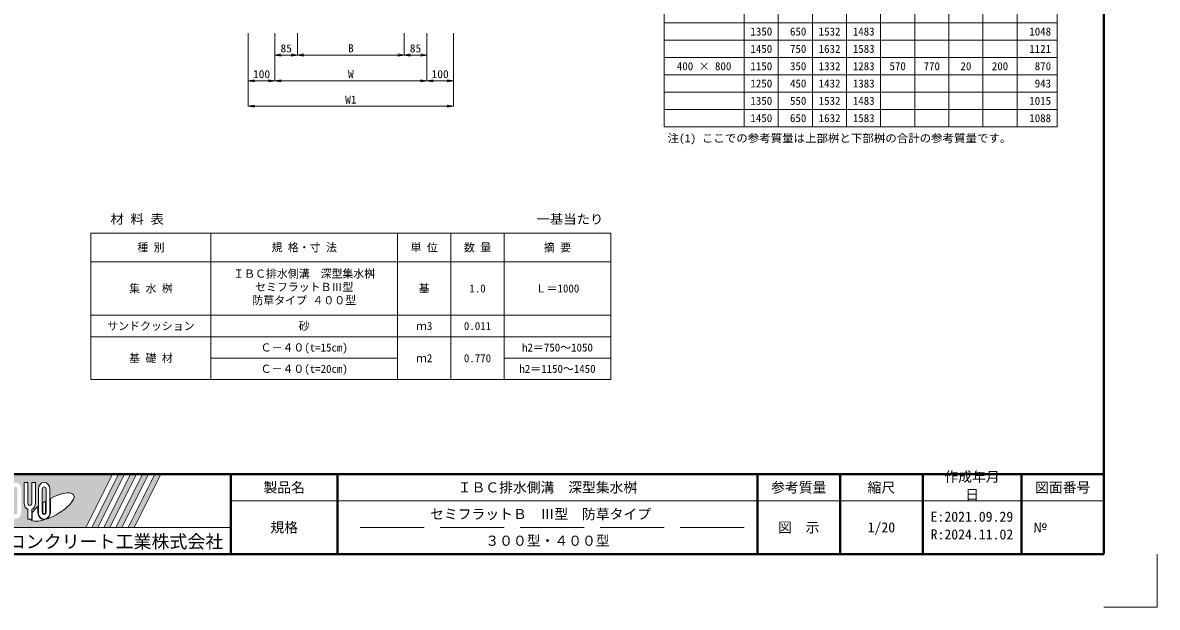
# Model space of a CAD drawing. Units: millimetres at full size. Extents: x 171976 to 209231, y 872007 to 885239.
# Drawn here: x 185738 to 189994, y 878947 to 881142 of the extents above; entities that cross this region are included whole.
import ezdxf
from ezdxf.enums import TextEntityAlignment as Align

# ---------------------------------------------------------------- set-up
doc = ezdxf.new("R2010")
doc.units = ezdxf.units.MM
doc.header["$LTSCALE"] = 40
doc.linetypes.add('DASHED', pattern=[7.5, 6, -1.5])
for name, color, linetype, lineweight in [('Defpoints_3', 8, 'Continuous', 0), ('図枠', 7, 'Continuous', 5), ('寸法線', 7, 'Continuous', 13), ('寸法表', 30, 'Continuous', 13), ('補助線', 8, 'Continuous', 5)]:
    doc.layers.add(name, color=color, linetype=linetype, lineweight=lineweight)
doc.layers.add('文字', color=7, linetype='Continuous')
doc.styles.add('ＭＳ ゴシック', font='')
doc.styles.add('ＭＳ 明朝', font='')
doc.styles.get('ＭＳ ゴシック').set_extended_font_data('MS Gothic')
doc.styles.get('ＭＳ 明朝').set_extended_font_data('MS Mincho')

# ---------------------------------------------------------------- blocks, each defined once
blk = doc.blocks.new('open_arrow')
at = {"color": 0, "linetype": 'Continuous', "lineweight": -2}
blk.add_lwpolyline([(7.5, 1.25), (0, 0), (7.5, -1.25)], dxfattribs=at)

msp = doc.modelspace()

# ---------------------------------------------------------------- hatches: boundary and pattern name
at = {"layer": '図枠'}
h = msp.add_hatch(color=256, dxfattribs=at)
h.paths.add_polyline_path([(185519.36, 879447.22), (185519.36, 879247.22), (185974.67, 879247.22), (186074.67, 879447.22)])
edge = h.paths.add_edge_path(flags=16)
edge.add_ellipse((185848.81, 879323.38), major_axis=(80.81, 45.23), ratio=0.3471473, start_angle=-144.31122, end_angle=72.1899, ccw=False)
edge.add_ellipse((185818.88, 879303.85), major_axis=(0, 27.5), ratio=0.8463542, start_angle=-160.70346, end_angle=-90)
edge.add_line((185842.16, 879303.85), (185842.16, 879356.28))
edge = h.paths.add_edge_path(flags=16)
edge.add_ellipse((185818.88, 879390.58), major_axis=(0, 25.38), ratio=0.8463542, start_angle=-90, end_angle=90, ccw=False)
edge.add_line((185840.37, 879390.58), (185840.37, 879303.85))
edge.add_ellipse((185818.88, 879303.85), major_axis=(0, 25.38), ratio=0.8463542, start_angle=90, end_angle=-90, ccw=False)
edge.add_line((185797.4, 879303.85), (185797.4, 879390.58))
edge = h.paths.add_edge_path(flags=16)
edge.add_line((185826.04, 879390.58), (185826.04, 879303.85))
edge.add_ellipse((185818.88, 879303.85), major_axis=(0, 8.46), ratio=0.8463542, start_angle=90, end_angle=-90, ccw=False)
edge.add_line((185811.72, 879303.85), (185811.72, 879390.58))
edge.add_ellipse((185818.88, 879390.58), major_axis=(0, 8.46), ratio=0.8463542, start_angle=-90, end_angle=90, ccw=False)
edge = h.paths.add_edge_path(flags=16)
edge.add_line((185824.25, 879346.25), (185824.25, 879303.85))
edge.add_ellipse((185818.88, 879303.85), major_axis=(0, 6.35), ratio=0.8463542, start_angle=90, end_angle=-90, ccw=False)
edge.add_line((185813.51, 879303.85), (185813.51, 879339.31))
edge.add_ellipse((185848.81, 879323.38), major_axis=(80.81, 45.23), ratio=0.3471473, start_angle=107.79174, end_angle=126.47132, ccw=False)
edge = h.paths.add_edge_path(flags=16)
edge.add_ellipse((185765.17, 879338.23), major_axis=(0, 25.38), ratio=0.8463542, start_angle=-163.34117, end_angle=-90, ccw=False)
edge.add_line((185772.33, 879314.3), (185772.33, 879278.47))
edge.add_line((185772.33, 879278.47), (185758.01, 879278.47))
edge.add_line((185758.01, 879278.47), (185758.01, 879314.3))
edge.add_ellipse((185765.17, 879338.23), major_axis=(0, 25.38), ratio=0.8463542, start_angle=90, end_angle=163.34117, ccw=False)
edge.add_line((185743.69, 879338.23), (185743.69, 879415.97))
edge.add_line((185743.69, 879415.97), (185758.01, 879415.97))
edge.add_line((185758.01, 879415.97), (185758.01, 879338.23))
edge.add_ellipse((185765.17, 879338.23), major_axis=(0, 8.46), ratio=0.8463542, start_angle=90, end_angle=-90)
edge.add_line((185772.33, 879338.23), (185772.33, 879415.97))
edge.add_line((185772.33, 879415.97), (185786.66, 879415.97))
edge.add_line((185786.66, 879415.97), (185786.66, 879338.23))
edge = h.paths.add_edge_path(flags=16)
edge.add_line((185795.61, 879325.75), (185795.61, 879303.85))
edge.add_ellipse((185818.88, 879303.85), major_axis=(0, 27.5), ratio=0.8463542, start_angle=90, end_angle=-171.54427)
edge.add_ellipse((185848.81, 879323.38), major_axis=(80.81, 45.23), ratio=0.3471473, start_angle=-178.64954, end_angle=-148.29244, ccw=False)
edge.add_line((185769.25, 879276.35), (185774.12, 879276.35))
edge.add_line((185774.12, 879276.35), (185774.12, 879303.17))
edge.add_ellipse((185848.81, 879323.38), major_axis=(80.81, 45.23), ratio=0.3471473, start_angle=148.21912, end_angle=165.90812, ccw=False)
edge = h.paths.add_edge_path(flags=16)
edge.add_ellipse((185711.46, 879390.58), major_axis=(0, 25.38), ratio=0.8463542, start_angle=-90, end_angle=90, ccw=False)
edge.add_line((185732.95, 879390.58), (185732.95, 879303.85))
edge.add_ellipse((185711.46, 879303.85), major_axis=(0, 25.38), ratio=0.8463542, start_angle=90, end_angle=-90, ccw=False)
edge.add_line((185689.98, 879303.85), (185689.98, 879390.58))
edge = h.paths.add_edge_path(flags=16)
edge.add_line((185718.62, 879390.58), (185718.62, 879303.85))
edge.add_ellipse((185711.46, 879303.85), major_axis=(0, 8.46), ratio=0.8463542, start_angle=90, end_angle=-90, ccw=False)
edge.add_line((185704.3, 879303.85), (185704.3, 879390.58))
edge.add_ellipse((185711.46, 879390.58), major_axis=(0, 8.46), ratio=0.8463542, start_angle=-90, end_angle=90, ccw=False)
h.paths.add_polyline_path([(185679.23, 879415.97), (185679.23, 879399.05), (185664.91, 879399.05), (185664.91, 879278.47), (185650.59, 879278.47), (185650.59, 879399.05), (185636.27, 879399.05), (185636.27, 879415.97)], flags=16)
for points in [[(185997.36, 879247.22), (186020.05, 879247.22), (186120.05, 879447.22), (186097.36, 879447.22)], [(186165.42, 879447.22), (186142.73, 879447.22), (186042.73, 879247.22), (186065.42, 879247.22)], [(186210.8, 879447.22), (186188.11, 879447.22), (186088.11, 879247.22), (186110.8, 879247.22)], [(186256.17, 879447.22), (186233.48, 879447.22), (186133.48, 879247.22), (186156.17, 879247.22)]]:
    msp.add_hatch(color=256, dxfattribs=at).paths.add_polyline_path(points)

# ---------------------------------------------------------------- linework, layer by layer
at = {"layer": 'Defpoints_3'}
for p, q in [((188144.36, 881140.76), (188444.36, 881140.76)), ((188956.36, 881140.76), (189468.36, 881140.76)), ((188144.36, 881075.76), (188444.36, 881075.76)), ((188956.36, 881075.76), (189468.36, 881075.76)), ((188144.36, 880945.76), (188444.36, 880945.76)), ((188956.36, 880945.76), (189468.36, 880945.76)), ((188144.36, 880880.76), (188444.36, 880880.76)), ((188956.36, 880880.76), (189468.36, 880880.76)), ((188144.36, 880815.76), (188444.36, 880815.76)), ((188956.36, 880815.76), (189468.36, 880815.76))]:
    msp.add_line(p, q, dxfattribs=at)
at = {"layer": 'Defpoints_3', "color": 7, "lineweight": 13}
for p in [(189994.36, 879147.22), (189794.36, 878947.22)]:
    msp.add_line(p, (189994.36, 878947.22), dxfattribs=at)
at = {"layer": '図枠', "lineweight": 40}
for p, q in [((189794.36, 879147.22), (189794.36, 884687.22)), ((181994.36, 879447.22), (189794.36, 879447.22)), ((186519.36, 879147.22), (186519.36, 879447.22)), ((186919.36, 879147.22), (186919.36, 879447.22)), ((188494.36, 879147.22), (188494.36, 879447.22)), ((188804.36, 879147.22), (188804.36, 879447.22)), ((189114.36, 879147.22), (189114.36, 879447.22)), ((189484.36, 879147.22), (189484.36, 879447.22)), ((181994.36, 879147.22), (189794.36, 879147.22))]:
    msp.add_line(p, q, dxfattribs=at)
at = {"layer": '図枠'}
for p, q in [((185519.36, 879447.22), (186074.67, 879447.22)), ((186074.67, 879447.22), (185974.67, 879247.22)), ((186097.36, 879447.22), (185997.36, 879247.22)), ((186120.05, 879447.22), (186020.05, 879247.22)), ((186142.73, 879447.22), (186042.73, 879247.22)), ((186165.42, 879447.22), (186065.42, 879247.22)), ((186188.11, 879447.22), (186088.11, 879247.22)), ((186097.36, 879447.22), (186120.05, 879447.22)), ((186210.8, 879447.22), (186110.8, 879247.22)), ((186233.48, 879447.22), (186133.48, 879247.22)), ((186142.73, 879447.22), (186165.42, 879447.22)), ((186256.17, 879447.22), (186156.17, 879247.22)), ((186188.11, 879447.22), (186210.8, 879447.22)), ((186233.48, 879447.22), (186256.17, 879447.22)), ((185743.69, 879415.97), (185758.01, 879415.97)), ((185743.69, 879338.23), (185743.69, 879415.97)), ((185758.01, 879415.97), (185758.01, 879338.23)), ((185772.33, 879415.97), (185786.66, 879415.97)), ((185772.33, 879338.23), (185772.33, 879415.97)), ((185786.66, 879415.97), (185786.66, 879338.23)), ((185797.4, 879390.58), (185797.4, 879303.85)), ((185811.72, 879303.85), (185811.72, 879390.58)), ((185826.04, 879390.58), (185826.04, 879303.85)), ((185840.37, 879303.85), (185840.37, 879390.58)), ((185824.25, 879346.25), (185824.25, 879303.85)), ((185842.16, 879303.85), (185842.16, 879356.28)), ((185758.01, 879314.3), (185758.01, 879278.47)), ((185772.33, 879314.3), (185772.33, 879278.47)), ((185774.12, 879303.17), (185774.12, 879276.35)), ((185795.61, 879325.75), (185795.61, 879303.85)), ((185813.51, 879303.85), (185813.51, 879339.31)), ((185772.33, 879278.47), (185758.01, 879278.47)), ((185769.25, 879276.35), (185774.12, 879276.35)), ((185519.36, 879247.22), (185974.67, 879247.22)), ((185997.36, 879247.22), (186020.05, 879247.22)), ((186042.73, 879247.22), (186065.42, 879247.22)), ((186088.11, 879247.22), (186110.8, 879247.22)), ((186133.48, 879247.22), (186156.17, 879247.22))]:
    msp.add_line(p, q, dxfattribs=at)
at = {"layer": '図枠', "lineweight": 13}
for p, q in [((188030.41, 879447.22), (189794.36, 879447.22)), ((189794.36, 879347.22), (186519.36, 879347.22))]:
    msp.add_line(p, q, dxfattribs=at)
at = {"layer": '図枠', "linetype": 'DASHED', "lineweight": 9}
msp.add_line((188444.36, 879247.22), (186969.36, 879247.22), dxfattribs=at)
at = {"layer": '図枠'}
for centre, major_axis, ratio, start_param, end_param in [((185818.88, 879390.58), (0, 25.38), 0.846354, 4.712389, 7.8539816), ((185818.88, 879390.58), (0, 8.46), 0.846354, 4.712389, 7.8539816), ((185848.81, 879323.38), (80.81, 45.23), 0.347147, 1.6817405, 1.8219833), ((185848.81, 879323.38), (80.81, 45.23), 0.347147, 4.2621853, 7.7429163), ((185765.17, 879338.23), (0, 25.38), 0.846354, 1.5707963, 2.8017557), ((185765.17, 879338.23), (0, 8.46), 0.846354, 1.5707963, 4.712389), ((185765.17, 879338.23), (0, 25.38), 0.846354, 3.4814296, 4.712389), ((185848.81, 879323.38), (80.81, 45.23), 0.347147, 2.0815197, 2.5155126), ((185818.88, 879303.85), (0, 27.5), 0.846354, 1.5707963, 3.3154679), ((185818.88, 879303.85), (0, 25.38), 0.846354, 1.5707963, 4.712389), ((185818.88, 879303.85), (0, 8.46), 0.846354, 1.5707963, 4.712389), ((185818.88, 879303.85), (0, 6.35), 0.846354, 1.5707963, 4.712389), ((185818.88, 879303.85), (0, 27.5), 0.846354, 3.5338438, 4.712389), ((185848.81, 879323.38), (80.81, 45.23), 0.347147, 3.2093975, 4.2004451)]:
    msp.add_ellipse(centre, major_axis=major_axis, ratio=ratio, start_param=start_param, end_param=end_param, dxfattribs=at)
at = {"layer": '寸法線'}
for p, q in [((186584.36, 881102.29), (186584.36, 880923.41)), ((186584.36, 881102.29), (186584.36, 880827.99)), ((186684.36, 881102.29), (186684.36, 881020.15)), ((186684.36, 881102.29), (186684.36, 880923.41)), ((186684.36, 881102.29), (186684.36, 880923.41)), ((186769.36, 881102.29), (186769.36, 881020.15)), ((186769.36, 881102.29), (186769.36, 881020.15)), ((187169.36, 881102.29), (187169.36, 881020.15)), ((187169.36, 881102.29), (187169.36, 881020.15)), ((187254.36, 881102.29), (187254.36, 881020.15)), ((187254.36, 881102.29), (187254.36, 880923.41)), ((187254.36, 881102.29), (187254.36, 880923.41)), ((187354.36, 881102.29), (187354.36, 880923.41)), ((187354.36, 881102.29), (187354.36, 880827.99)), ((186684.36, 881020.15), (186769.36, 881020.15)), ((186769.36, 881020.15), (187169.36, 881020.15)), ((187169.36, 881020.15), (187254.36, 881020.15)), ((186584.36, 880923.41), (186684.36, 880923.41)), ((186684.36, 880923.41), (187254.36, 880923.41)), ((187254.36, 880923.41), (187354.36, 880923.41)), ((186584.36, 880827.99), (187354.36, 880827.99))]:
    msp.add_line(p, q, dxfattribs=at)
at = {"layer": '寸法表'}
for p, q in [((188144.36, 882970.08), (188144.36, 880750.76)), ((188572.36, 882970.08), (188572.36, 880750.76)), ((189468.36, 882970.08), (189468.36, 880750.76)), ((189618.36, 882970.08), (189618.36, 880750.76)), ((188444.36, 882835.42), (188444.36, 880750.76)), ((188700.36, 882835.42), (188700.36, 880750.76)), ((188828.36, 882835.42), (188828.36, 880750.76)), ((188956.36, 882835.42), (188956.36, 880750.76)), ((189084.36, 882835.42), (189084.36, 880750.76)), ((189212.36, 882835.42), (189212.36, 880750.76)), ((189340.36, 882835.42), (189340.36, 880750.76)), ((188444.36, 881140.76), (188956.36, 881140.76)), ((189468.36, 881140.76), (189618.36, 881140.76)), ((188444.36, 881075.76), (188956.36, 881075.76)), ((189468.36, 881075.76), (189618.36, 881075.76)), ((188144.36, 881010.76), (189618.36, 881010.76)), ((188444.36, 880945.76), (188956.36, 880945.76)), ((189468.36, 880945.76), (189618.36, 880945.76)), ((188444.36, 880880.76), (188956.36, 880880.76)), ((189468.36, 880880.76), (189618.36, 880880.76)), ((188444.36, 880815.76), (188956.36, 880815.76)), ((189468.36, 880815.76), (189618.36, 880815.76)), ((188144.36, 880750.76), (189618.36, 880750.76)), ((185994.36, 880351.84), (187944.36, 880351.84)), ((185994.36, 880351.84), (185994.36, 879802.24)), ((186444.36, 880351.84), (186444.36, 879802.24)), ((187144.36, 880351.84), (187144.36, 879802.24)), ((187344.36, 880351.84), (187344.36, 879802.24)), ((187544.36, 880351.84), (187544.36, 879802.24)), ((187944.36, 880351.84), (187944.36, 879802.24)), ((185994.36, 880243.84), (187944.36, 880243.84)), ((185994.36, 880043.84), (187944.36, 880043.84)), ((185994.36, 879962.24), (187944.36, 879962.24)), ((186444.36, 879882.24), (187144.36, 879882.24)), ((187544.36, 879882.24), (187944.36, 879882.24)), ((185994.36, 879802.24), (187944.36, 879802.24))]:
    msp.add_line(p, q, dxfattribs=at)
at = {"layer": '補助線', "lineweight": 13}
msp.add_line((185519.36, 879247.22), (186519.36, 879247.22), dxfattribs=at)

# ---------------------------------------------------------------- block references
at = {"layer": '寸法線', "xscale": 3.2, "yscale": 3.2}
for p in [(186684.36, 881020.15), (186769.36, 881020.15), (187169.36, 881020.15), (186584.36, 880923.41), (186684.36, 880923.41), (187254.36, 880923.41), (186584.36, 880827.99)]:
    msp.add_blockref('open_arrow', p, dxfattribs=at)
at = {"layer": '寸法線', "xscale": 3.2, "yscale": 3.2, "rotation": 180}
for p in [(186769.36, 881020.15), (187169.36, 881020.15), (187254.36, 881020.15), (186684.36, 880923.41), (187254.36, 880923.41), (187354.36, 880923.41), (187354.36, 880827.99)]:
    msp.add_blockref('open_arrow', p, dxfattribs=at)

# ---------------------------------------------------------------- texts
at = {"layer": '図枠', "style": 'ＭＳ ゴシック'}
for s, p in [('作成年月', (189195.76, 879456.45)), ('日', (189273.46, 879389.79)), ('E:2021.09.29', (189143.96, 879306.45)), ('R:2024.11.02', (189143.96, 879239.79))]:
    msp.add_text(s, height=37.98, dxfattribs=at).set_placement(p, align=Align.TOP_LEFT)
for s, height, p in [('製品名', 37.98, (186719.36, 879397.22)), ('ＩＢＣ排水側溝\u3000深型集水桝', 37.98, (187706.86, 879397.22)), ('参考質量', 37.98, (188649.36, 879397.22)), ('縮尺', 37.98, (188959.36, 879397.22)), ('図面番号', 37.98, (189639.36, 879397.22)), ('セミフラットＢ\u3000Ⅲ型\u3000防草タイプ\u3000', 37.98, (187706.86, 879297.22)), ('規格', 37.98, (186719.36, 879247.22)), ('図\u3000示', 37.98, (188649.36, 879247.22)), ('1/20', 37.98, (188959.36, 879247.22)), ('東洋コンクリート工業株式会社', 49.37, (186019.36, 879194.09)), ('３００型・４００型', 37.98, (187706.86, 879197.22))]:
    msp.add_text(s, height=height, dxfattribs=at).set_placement(p, align=Align.MIDDLE_CENTER)
msp.add_text('№', height=37.98, dxfattribs=at).set_placement((189528.71, 879247.22), align=Align.MIDDLE_LEFT)
at = {"layer": '寸法線', "style": 'ＭＳ 明朝', "width": 1.05}
for s, p in [('85', (186726.86, 881045.15)), ('B', (186969.36, 881045.15)), ('85', (187211.86, 881045.15)), ('100', (186634.36, 880948.41)), ('W', (186969.36, 880948.41)), ('100', (187304.36, 880948.41)), ('W1', (186969.36, 880852.99))]:
    msp.add_text(s, height=30.02, dxfattribs=at).set_placement(p, align=Align.MIDDLE_CENTER)
at = {"layer": '寸法表', "style": 'ＭＳ 明朝'}
for s, p in [('1350', (188549.86, 881108.26)), ('650', (188677.86, 881108.26)), ('1532', (188805.86, 881108.26)), ('1483', (188933.86, 881108.26)), ('1048', (189595.86, 881108.26)), ('1450', (188549.86, 881043.26)), ('750', (188677.86, 881043.26)), ('1632', (188805.86, 881043.26)), ('1583', (188933.86, 881043.26)), ('1121', (189595.86, 881043.26)), ('1150', (188549.86, 880978.26)), ('350', (188677.86, 880978.26)), ('1332', (188805.86, 880978.26)), ('1283', (188933.86, 880978.26)), ('870', (189595.86, 880978.26)), ('1250', (188549.86, 880913.26)), ('450', (188677.86, 880913.26)), ('1432', (188805.86, 880913.26)), ('1383', (188933.86, 880913.26)), ('943', (189595.86, 880913.26)), ('1350', (188549.86, 880848.26)), ('550', (188677.86, 880848.26)), ('1532', (188805.86, 880848.26)), ('1483', (188933.86, 880848.26)), ('1015', (189595.86, 880848.26)), ('1450', (188549.86, 880783.26)), ('650', (188677.86, 880783.26)), ('1632', (188805.86, 880783.26)), ('1583', (188933.86, 880783.26)), ('1088', (189595.86, 880783.26))]:
    msp.add_text(s, height=30.02, dxfattribs=at).set_placement(p, align=Align.MIDDLE_RIGHT)
for s, p in [('400 × 800', (188294.36, 880978.26)), ('570', (189020.36, 880978.26)), ('770', (189148.36, 880978.26)), ('20', (189276.36, 880978.26)), ('200', (189404.36, 880978.26)), ('種 別', (186219.36, 880297.84)), ('規 格・寸 法', (186794.36, 880297.84)), ('単 位', (187244.36, 880297.84)), ('数 量', (187444.36, 880297.84)), ('摘 要', (187744.36, 880297.84)), ('集 水 桝', (186219.36, 880143.84)), ('基', (187244.36, 880143.84)), ('1.0', (187444.36, 880143.84)), ('Ｌ＝1000', (187744.36, 880143.84)), ('砂', (186794.36, 880003.04)), ('サンドクッション', (186219.36, 880003.04)), ('ｍ3', (187244.36, 880003.04)), ('0.011', (187444.36, 880003.04)), ('Ｃ－４０(t=15cm)', (186794.36, 879922.24)), ('h2＝750～1050', (187744.36, 879922.24)), ('基 礎 材', (186219.36, 879882.24)), ('ｍ2', (187244.36, 879882.24)), ('0.770', (187444.36, 879882.24)), ('Ｃ－４０(t=20cm)', (186794.36, 879842.24)), ('h2＝1150～1450', (187744.36, 879842.24))]:
    msp.add_text(s, height=30.02, dxfattribs=at).set_placement(p, align=Align.MIDDLE_CENTER)
for s, p in [('ＩＢＣ排水側溝\u3000深型集水桝', (186528.18, 880214.32)), ('セミフラットＢⅢ型', (186610.08, 880164.32)), ('防草タイプ ４００型', (186599.85, 880114.32))]:
    msp.add_text(s, height=30.02, dxfattribs=at).set_placement(p, align=Align.TOP_LEFT)
at = {"layer": '文字', "style": 'ＭＳ 明朝', "width": 1.05}
for s, height, p in [('注(1) ここでの参考質量は上部桝と下部桝の合計の参考質量です。', 30.02, (188157.22, 880683.68)), ('一基当たり', 35.03, (187665.59, 880376.2))]:
    msp.add_text(s, height=height, dxfattribs=at).set_placement(p, align=Align.BOTTOM_LEFT)
msp.add_text('材 料 表', height=35.03, dxfattribs=at).set_placement((186167.75, 880376.2), align=Align.BOTTOM_CENTER)

doc.saveas('drawing.dxf')
